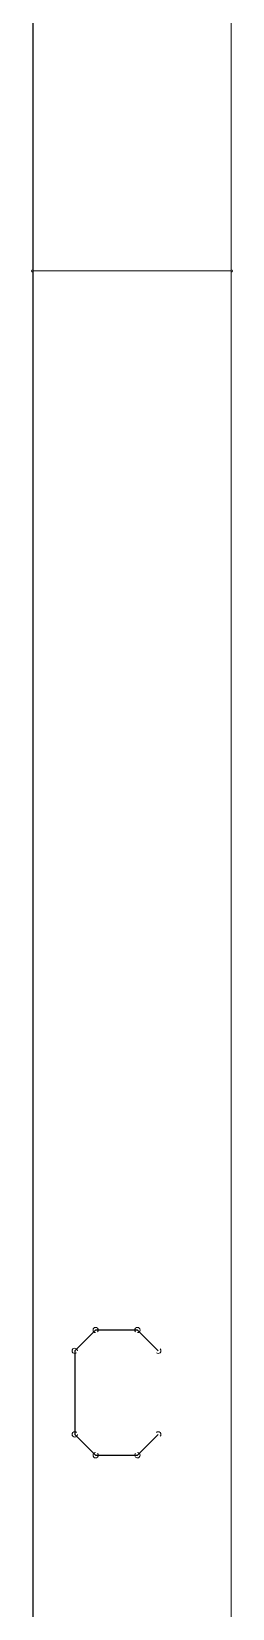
# Paper-space layout 'PATCH PANEL LAYOUT' of a CAD drawing. Header units: inches. Extents: x 0 to 12.8, y 0.2 to 9.1.
# Drawn here: x -0.001 to 0.151, y 4.486 to 5.681 of the extents above; entities that cross this region are included whole.
import ezdxf

# ---------------------------------------------------------------- set-up
doc = ezdxf.new("R2010")
doc.units = ezdxf.units.IN
doc.header["$MEASUREMENT"] = 0
doc.layers.add('97', color=94, linetype='Continuous')

psp = doc.layouts.new('PATCH PANEL LAYOUT')

# ---------------------------------------------------------------- linework, layer by layer
at = {"layer": '97', "lineweight": 25}
for p, q in [((0, 9.05), (0, 0.25)), ((0.0475, 4.6975), (0.0317, 4.6817)), ((0.0791, 4.6975), (0.0475, 4.6975)), ((0.0949, 4.6817), (0.0791, 4.6975)), ((0.0317, 4.6817), (0.0317, 4.6184)), ((0.0317, 4.6184), (0.0475, 4.6026)), ((0.0791, 4.6026), (0.0949, 4.6184)), ((0.0475, 4.6026), (0.0791, 4.6026))]:
    psp.add_line(p, q, dxfattribs=at)
at = {"layer": '97', "lineweight": 18}
for p, q in [((0.15, 8.9), (0.15, 0.4)), ((0, 5.5), (0.15, 5.5))]:
    psp.add_line(p, q, dxfattribs=at)
for centre, radius, start, end in [((0, 5.5), 0.000984, 90, 270), ((0.15, 5.5), 0.000984, 270, 90), ((0.0475, 4.6975), 0.002, 90, 270), ((0.0475, 4.6975), 0.002, 315, 135), ((0.0791, 4.6975), 0.002, 44.9899, 224.9899), ((0.0791, 4.6975), 0.002, 270, 90), ((0.0317, 4.6817), 0.002, 0, 180), ((0.0317, 4.6817), 0.002, 135, 315), ((0.0949, 4.6817), 0.002, 224.9899, 44.9899), ((0.0317, 4.6184), 0.002, 45, 225), ((0.0317, 4.6184), 0.002, 180, 0), ((0.0949, 4.6184), 0.002, 315.0101, 135.0101), ((0.0475, 4.6026), 0.002, 90, 270), ((0.0475, 4.6026), 0.002, 225, 45), ((0.0791, 4.6026), 0.002, 135.0101, 315.0101), ((0.0791, 4.6026), 0.002, 270, 90)]:
    psp.add_arc(centre, radius, start, end, dxfattribs=at)

doc.saveas('drawing.dxf')
